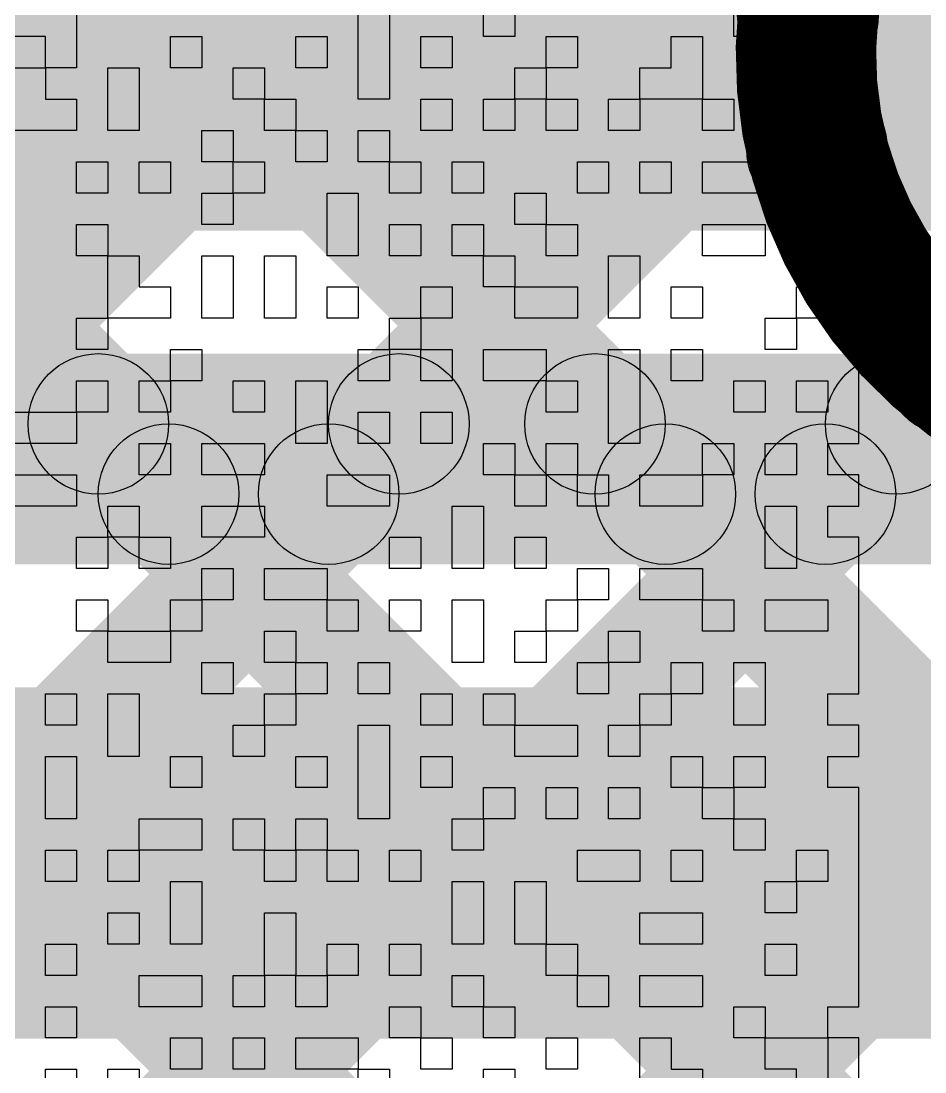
# Model space of a CAD drawing. Header units: millimetres. Extents: x 3.07 to 5.81, y 1.29 to 3.84.
# Drawn here: x 5.0075 to 5.059, y 2.5031 to 2.5629 of the extents above; entities that cross this region are included whole.
import ezdxf

# ---------------------------------------------------------------- set-up
doc = ezdxf.new("R2010")
doc.units = ezdxf.units.MM
doc.header["$MEASUREMENT"] = 0
for name, color, linetype in [('BottomLayer', 5, 'Continuous'), ('BottomOverlay', 54, 'Continuous'), ('TopLayer', 1, 'Continuous')]:
    doc.layers.add(name, color=color, linetype=linetype)

msp = doc.modelspace()

# ---------------------------------------------------------------- hatches: boundary and pattern name
at = {"layer": 'BottomLayer'}
for points in [[(4.727172, 2.875641), (4.732828, 2.881298), (5.055656, 2.558471), (5.049999, 2.552814)], [(4.727172, 2.847357), (4.732828, 2.853014), (5.602074, 1.983768), (5.596417, 1.978111)], [(4.727172, 2.819072), (4.732828, 2.824729), (5.487729, 2.069828), (5.482073, 2.064171)], [(4.727172, 2.790788), (4.732828, 2.796445), (5.459445, 2.069828), (5.453788, 2.064171)], [(4.732828, 2.266439), (4.727172, 2.272096), (5.051172, 2.596096), (5.056828, 2.590439)], [(4.732828, 2.238155), (4.727172, 2.243812), (5.049476, 2.566116), (5.055132, 2.560459)], [(4.732828, 2.209871), (4.727172, 2.215528), (5.057777, 2.546133), (5.063434, 2.540476)], [(4.732828, 2.181586), (4.727172, 2.187243), (5.084683, 2.544755), (5.09034, 2.539098)]]:
    msp.add_hatch(color=5, dxfattribs=at).paths.add_polyline_path(points)
h = msp.add_hatch(color=5, dxfattribs=at)
edge = h.paths.add_edge_path()
edge.add_arc((5.052304, 2.563287), 0.004, 0, 360)
h = msp.add_hatch(color=5, dxfattribs=at)
edge = h.paths.add_edge_path()
edge.add_arc((5.052827, 2.555642), 0.004, 0, 360)
h = msp.add_hatch(color=5, dxfattribs=at)
edge = h.paths.add_edge_path()
edge.add_arc((5.060605, 2.543304), 0.004, 0, 360)
at = {"layer": 'TopLayer'}
for points in [[(4.627286, 2.551), (4.627286, 2.571), (5.075, 2.571), (5.075, 2.551)], [(4.627286, 2.536), (4.627286, 2.544), (5.066093, 2.544), (5.066093, 2.536)], [(5.009072, 2.537172), (5.014729, 2.542828), (5.018729, 2.538828), (5.013072, 2.533172)], [(5.027845, 2.533172), (5.022188, 2.538828), (5.026188, 2.542828), (5.031845, 2.537172)], [(5.037357, 2.537172), (5.043014, 2.542828), (5.047014, 2.538828), (5.041357, 2.533172)], [(5.056129, 2.533172), (5.050472, 2.538828), (5.054472, 2.542828), (5.060129, 2.537172)], [(4.596, 2.532), (4.596, 2.54), (5.100093, 2.54), (5.100093, 2.532)], [(4.573714, 2.505), (4.573714, 2.525), (5.109, 2.525), (5.109, 2.505)]]:
    msp.add_hatch(color=1, dxfattribs=at).paths.add_polyline_path(points)
h = msp.add_hatch(color=1, dxfattribs=at)
edge = h.paths.add_edge_path()
edge.add_arc((5.011901, 2.54), 0.004, 0, 360)
h = msp.add_hatch(color=1, dxfattribs=at)
edge = h.paths.add_edge_path()
edge.add_arc((5.029017, 2.54), 0.004, 0, 360)
h = msp.add_hatch(color=1, dxfattribs=at)
edge = h.paths.add_edge_path()
edge.add_arc((5.040185, 2.54), 0.004, 0, 360)
h = msp.add_hatch(color=1, dxfattribs=at)
edge = h.paths.add_edge_path()
edge.add_arc((5.057301, 2.54), 0.004, 0, 360)
h = msp.add_hatch(color=1, dxfattribs=at)
edge = h.paths.add_edge_path()
edge.add_arc((5.015901, 2.536), 0.004, 0, 360)
h = msp.add_hatch(color=1, dxfattribs=at)
edge = h.paths.add_edge_path()
edge.add_arc((5.025017, 2.536), 0.004, 0, 360)
h = msp.add_hatch(color=1, dxfattribs=at)
edge = h.paths.add_edge_path()
edge.add_arc((5.044185, 2.536), 0.004, 0, 360)
h = msp.add_hatch(color=1, dxfattribs=at)
edge = h.paths.add_edge_path()
edge.add_arc((5.053301, 2.536), 0.004, 0, 360)

# ---------------------------------------------------------------- linework, layer by layer
at = {"layer": 'BottomLayer', "const_width": 0.008}
msp.add_lwpolyline([(5.097811, 2.561, -1.223773), (5.054, 2.569907)], format="xyb", dxfattribs=at)
at = {"layer": 'BottomLayer'}
for centre in [(5.052304, 2.563287), (5.052827, 2.555642), (5.060605, 2.543304)]:
    msp.add_circle(centre, 0.004, dxfattribs=at)
at = {"layer": 'BottomOverlay'}
for p, q in [((5.01067, 2.563832), (5.01067, 2.56205)), ((5.026706, 2.56205), (5.026706, 2.563832)), ((5.028487, 2.563832), (5.028487, 2.56205)), ((5.033833, 2.56205), (5.033833, 2.563832)), ((5.035614, 2.563832), (5.035614, 2.56205)), ((5.048087, 2.56205), (5.048087, 2.563832)), ((5.049868, 2.563832), (5.049868, 2.56205)), ((5.053432, 2.56205), (5.053432, 2.563832)), ((5.008888, 2.56205), (5.007107, 2.56205)), ((5.008888, 2.560268), (5.008888, 2.56205)), ((5.01067, 2.56205), (5.01067, 2.560268)), ((5.016015, 2.560268), (5.016015, 2.56205)), ((5.016015, 2.56205), (5.017797, 2.56205)), ((5.017797, 2.56205), (5.017797, 2.560268)), ((5.023142, 2.560268), (5.023142, 2.56205)), ((5.023142, 2.56205), (5.024924, 2.56205)), ((5.024924, 2.56205), (5.024924, 2.560268)), ((5.026706, 2.560268), (5.026706, 2.56205)), ((5.028487, 2.56205), (5.028487, 2.560268)), ((5.030269, 2.560268), (5.030269, 2.56205)), ((5.030269, 2.56205), (5.032051, 2.56205)), ((5.032051, 2.56205), (5.032051, 2.560268)), ((5.035614, 2.56205), (5.033833, 2.56205)), ((5.037396, 2.560268), (5.037396, 2.56205)), ((5.037396, 2.56205), (5.039178, 2.56205)), ((5.039178, 2.56205), (5.039178, 2.560268)), ((5.044523, 2.560268), (5.044523, 2.56205)), ((5.044523, 2.56205), (5.046305, 2.56205)), ((5.046305, 2.56205), (5.046305, 2.560268)), ((5.049868, 2.56205), (5.048087, 2.56205)), ((5.049868, 2.560268), (5.049868, 2.56205)), ((5.049868, 2.56205), (5.053432, 2.56205)), ((5.055213, 2.56205), (5.053432, 2.56205)), ((5.053432, 2.56205), (5.053432, 2.560268)), ((5.055213, 2.560268), (5.055213, 2.56205)), ((5.007107, 2.560268), (5.008888, 2.560268)), ((5.01067, 2.560268), (5.008888, 2.560268)), ((5.008888, 2.560268), (5.008888, 2.558486)), ((5.012452, 2.558486), (5.012452, 2.560268)), ((5.012452, 2.560268), (5.014234, 2.560268)), ((5.014234, 2.560268), (5.014234, 2.558486)), ((5.017797, 2.560268), (5.016015, 2.560268)), ((5.019579, 2.558486), (5.019579, 2.560268)), ((5.019579, 2.560268), (5.021361, 2.560268)), ((5.021361, 2.560268), (5.021361, 2.558486)), ((5.024924, 2.560268), (5.023142, 2.560268)), ((5.026706, 2.558486), (5.026706, 2.560268)), ((5.028487, 2.560268), (5.028487, 2.558486)), ((5.032051, 2.560268), (5.030269, 2.560268)), ((5.035614, 2.558486), (5.035614, 2.560268)), ((5.035614, 2.560268), (5.037396, 2.560268)), ((5.039178, 2.560268), (5.037396, 2.560268)), ((5.037396, 2.560268), (5.037396, 2.558486)), ((5.042741, 2.558486), (5.042741, 2.560268)), ((5.042741, 2.560268), (5.044523, 2.560268)), ((5.046305, 2.560268), (5.046305, 2.558486)), ((5.05165, 2.560268), (5.049868, 2.560268)), ((5.05165, 2.558486), (5.05165, 2.560268)), ((5.053432, 2.560268), (5.053432, 2.558486)), ((5.055213, 2.558486), (5.055213, 2.560268)), ((5.008888, 2.558486), (5.01067, 2.558486)), ((5.01067, 2.558486), (5.01067, 2.556705)), ((5.012452, 2.556705), (5.012452, 2.558486)), ((5.014234, 2.558486), (5.014234, 2.556705)), ((5.021361, 2.558486), (5.019579, 2.558486)), ((5.021361, 2.556705), (5.021361, 2.558486)), ((5.021361, 2.558486), (5.023142, 2.558486)), ((5.023142, 2.558486), (5.023142, 2.556705)), ((5.028487, 2.558486), (5.026706, 2.558486)), ((5.030269, 2.556705), (5.030269, 2.558486)), ((5.030269, 2.558486), (5.032051, 2.558486)), ((5.032051, 2.558486), (5.032051, 2.556705)), ((5.033833, 2.556705), (5.033833, 2.558486)), ((5.033833, 2.558486), (5.035614, 2.558486)), ((5.037396, 2.558486), (5.035614, 2.558486)), ((5.035614, 2.558486), (5.035614, 2.556705)), ((5.037396, 2.556705), (5.037396, 2.558486)), ((5.037396, 2.558486), (5.039178, 2.558486)), ((5.039178, 2.558486), (5.039178, 2.556705)), ((5.04096, 2.556705), (5.04096, 2.558486)), ((5.04096, 2.558486), (5.042741, 2.558486)), ((5.046305, 2.558486), (5.042741, 2.558486)), ((5.042741, 2.558486), (5.042741, 2.556705)), ((5.046305, 2.556705), (5.046305, 2.558486)), ((5.046305, 2.558486), (5.048087, 2.558486)), ((5.048087, 2.558486), (5.048087, 2.556705)), ((5.049868, 2.556705), (5.049868, 2.558486)), ((5.049868, 2.558486), (5.05165, 2.558486)), ((5.053432, 2.558486), (5.05165, 2.558486)), ((5.05165, 2.558486), (5.05165, 2.556705)), ((5.055213, 2.556705), (5.055213, 2.558486)), ((5.01067, 2.556705), (5.007107, 2.556705)), ((5.014234, 2.556705), (5.012452, 2.556705)), ((5.017797, 2.554923), (5.017797, 2.556705)), ((5.017797, 2.556705), (5.019579, 2.556705)), ((5.019579, 2.556705), (5.019579, 2.554923)), ((5.023142, 2.556705), (5.021361, 2.556705)), ((5.023142, 2.554923), (5.023142, 2.556705)), ((5.023142, 2.556705), (5.024924, 2.556705)), ((5.024924, 2.556705), (5.024924, 2.554923)), ((5.026706, 2.554923), (5.026706, 2.556705)), ((5.026706, 2.556705), (5.028487, 2.556705)), ((5.028487, 2.556705), (5.028487, 2.554923)), ((5.032051, 2.556705), (5.030269, 2.556705)), ((5.035614, 2.556705), (5.033833, 2.556705)), ((5.039178, 2.556705), (5.037396, 2.556705)), ((5.042741, 2.556705), (5.04096, 2.556705)), ((5.048087, 2.556705), (5.046305, 2.556705)), ((5.05165, 2.556705), (5.049868, 2.556705)), ((5.055213, 2.554923), (5.055213, 2.556705)), ((5.01067, 2.553141), (5.01067, 2.554923)), ((5.01067, 2.554923), (5.012452, 2.554923)), ((5.012452, 2.554923), (5.012452, 2.553141)), ((5.014234, 2.553141), (5.014234, 2.554923)), ((5.014234, 2.554923), (5.016015, 2.554923)), ((5.016015, 2.554923), (5.016015, 2.553141)), ((5.019579, 2.554923), (5.017797, 2.554923)), ((5.019579, 2.553141), (5.019579, 2.554923)), ((5.019579, 2.554923), (5.021361, 2.554923)), ((5.021361, 2.554923), (5.021361, 2.553141)), ((5.024924, 2.554923), (5.023142, 2.554923)), ((5.028487, 2.554923), (5.026706, 2.554923)), ((5.028487, 2.553141), (5.028487, 2.554923)), ((5.028487, 2.554923), (5.030269, 2.554923)), ((5.030269, 2.554923), (5.030269, 2.553141)), ((5.032051, 2.553141), (5.032051, 2.554923)), ((5.032051, 2.554923), (5.033833, 2.554923)), ((5.033833, 2.554923), (5.033833, 2.553141)), ((5.039178, 2.553141), (5.039178, 2.554923)), ((5.039178, 2.554923), (5.04096, 2.554923)), ((5.04096, 2.554923), (5.04096, 2.553141)), ((5.042741, 2.553141), (5.042741, 2.554923)), ((5.042741, 2.554923), (5.044523, 2.554923)), ((5.044523, 2.554923), (5.044523, 2.553141)), ((5.046305, 2.553141), (5.046305, 2.554923)), ((5.046305, 2.554923), (5.049868, 2.554923)), ((5.049868, 2.554923), (5.049868, 2.553141)), ((5.055213, 2.553141), (5.055213, 2.554923)), ((5.012452, 2.553141), (5.01067, 2.553141)), ((5.016015, 2.553141), (5.014234, 2.553141)), ((5.017797, 2.551359), (5.017797, 2.553141)), ((5.017797, 2.553141), (5.019579, 2.553141)), ((5.021361, 2.553141), (5.019579, 2.553141)), ((5.019579, 2.553141), (5.019579, 2.551359)), ((5.024924, 2.551359), (5.024924, 2.553141)), ((5.024924, 2.553141), (5.026706, 2.553141)), ((5.026706, 2.553141), (5.026706, 2.551359)), ((5.030269, 2.553141), (5.028487, 2.553141)), ((5.033833, 2.553141), (5.032051, 2.553141)), ((5.035614, 2.551359), (5.035614, 2.553141)), ((5.035614, 2.553141), (5.037396, 2.553141)), ((5.037396, 2.553141), (5.037396, 2.551359)), ((5.04096, 2.553141), (5.039178, 2.553141)), ((5.044523, 2.553141), (5.042741, 2.553141)), ((5.049868, 2.553141), (5.046305, 2.553141)), ((5.053432, 2.551359), (5.053432, 2.553141)), ((5.053432, 2.553141), (5.055213, 2.553141)), ((5.01067, 2.549578), (5.01067, 2.551359)), ((5.01067, 2.551359), (5.012452, 2.551359)), ((5.012452, 2.551359), (5.012452, 2.549578)), ((5.019579, 2.551359), (5.017797, 2.551359)), ((5.024924, 2.549578), (5.024924, 2.551359)), ((5.026706, 2.551359), (5.026706, 2.549578)), ((5.028487, 2.549578), (5.028487, 2.551359)), ((5.028487, 2.551359), (5.030269, 2.551359)), ((5.030269, 2.551359), (5.030269, 2.549578)), ((5.032051, 2.549578), (5.032051, 2.551359)), ((5.032051, 2.551359), (5.033833, 2.551359)), ((5.033833, 2.551359), (5.033833, 2.549578)), ((5.037396, 2.551359), (5.035614, 2.551359)), ((5.037396, 2.549578), (5.037396, 2.551359)), ((5.037396, 2.551359), (5.039178, 2.551359)), ((5.039178, 2.551359), (5.039178, 2.549578)), ((5.046305, 2.549578), (5.046305, 2.551359)), ((5.046305, 2.551359), (5.049868, 2.551359)), ((5.049868, 2.551359), (5.049868, 2.549578)), ((5.05165, 2.549578), (5.05165, 2.551359)), ((5.05165, 2.551359), (5.053432, 2.551359)), ((5.055213, 2.551359), (5.053432, 2.551359)), ((5.053432, 2.551359), (5.053432, 2.549578)), ((5.055213, 2.549578), (5.055213, 2.551359)), ((5.012452, 2.549578), (5.01067, 2.549578)), ((5.012452, 2.547796), (5.012452, 2.549578)), ((5.012452, 2.549578), (5.014234, 2.549578)), ((5.014234, 2.549578), (5.014234, 2.547796)), ((5.017797, 2.547796), (5.017797, 2.549578)), ((5.017797, 2.549578), (5.019579, 2.549578)), ((5.019579, 2.549578), (5.019579, 2.547796)), ((5.021361, 2.547796), (5.021361, 2.549578)), ((5.021361, 2.549578), (5.023142, 2.549578)), ((5.023142, 2.549578), (5.023142, 2.547796)), ((5.026706, 2.549578), (5.024924, 2.549578)), ((5.030269, 2.549578), (5.028487, 2.549578)), ((5.033833, 2.549578), (5.032051, 2.549578)), ((5.033833, 2.547796), (5.033833, 2.549578)), ((5.033833, 2.549578), (5.035614, 2.549578)), ((5.035614, 2.549578), (5.035614, 2.547796)), ((5.039178, 2.549578), (5.037396, 2.549578)), ((5.04096, 2.547796), (5.04096, 2.549578)), ((5.04096, 2.549578), (5.042741, 2.549578)), ((5.042741, 2.549578), (5.042741, 2.547796)), ((5.049868, 2.549578), (5.046305, 2.549578)), ((5.053432, 2.549578), (5.05165, 2.549578)), ((5.055213, 2.547796), (5.055213, 2.549578)), ((5.012452, 2.546014), (5.012452, 2.547796)), ((5.014234, 2.547796), (5.016015, 2.547796)), ((5.016015, 2.547796), (5.016015, 2.546014)), ((5.017797, 2.546014), (5.017797, 2.547796)), ((5.019579, 2.547796), (5.019579, 2.546014)), ((5.021361, 2.546014), (5.021361, 2.547796)), ((5.023142, 2.547796), (5.023142, 2.546014)), ((5.024924, 2.546014), (5.024924, 2.547796)), ((5.024924, 2.547796), (5.026706, 2.547796)), ((5.026706, 2.547796), (5.026706, 2.546014)), ((5.030269, 2.546014), (5.030269, 2.547796)), ((5.030269, 2.547796), (5.032051, 2.547796)), ((5.032051, 2.547796), (5.032051, 2.546014)), ((5.035614, 2.547796), (5.033833, 2.547796)), ((5.035614, 2.546014), (5.035614, 2.547796)), ((5.035614, 2.547796), (5.039178, 2.547796)), ((5.039178, 2.547796), (5.039178, 2.546014)), ((5.04096, 2.546014), (5.04096, 2.547796)), ((5.042741, 2.547796), (5.042741, 2.546014)), ((5.044523, 2.546014), (5.044523, 2.547796)), ((5.044523, 2.547796), (5.046305, 2.547796)), ((5.046305, 2.547796), (5.046305, 2.546014)), ((5.05165, 2.546014), (5.05165, 2.547796)), ((5.05165, 2.547796), (5.053432, 2.547796)), ((5.053432, 2.547796), (5.053432, 2.546014)), ((5.055213, 2.546014), (5.055213, 2.547796)), ((5.01067, 2.544233), (5.01067, 2.546014)), ((5.01067, 2.546014), (5.012452, 2.546014)), ((5.016015, 2.546014), (5.012452, 2.546014)), ((5.012452, 2.546014), (5.012452, 2.544233)), ((5.019579, 2.546014), (5.017797, 2.546014)), ((5.023142, 2.546014), (5.021361, 2.546014)), ((5.026706, 2.546014), (5.024924, 2.546014)), ((5.028487, 2.544233), (5.028487, 2.546014)), ((5.028487, 2.546014), (5.030269, 2.546014)), ((5.032051, 2.546014), (5.030269, 2.546014)), ((5.030269, 2.546014), (5.030269, 2.544233)), ((5.039178, 2.546014), (5.035614, 2.546014)), ((5.042741, 2.546014), (5.04096, 2.546014)), ((5.046305, 2.546014), (5.044523, 2.546014)), ((5.049868, 2.544233), (5.049868, 2.546014)), ((5.049868, 2.546014), (5.05165, 2.546014)), ((5.053432, 2.546014), (5.05165, 2.546014)), ((5.05165, 2.546014), (5.05165, 2.544233)), ((5.055213, 2.544233), (5.055213, 2.546014)), ((5.012452, 2.544233), (5.01067, 2.544233)), ((5.016015, 2.542451), (5.016015, 2.544233)), ((5.016015, 2.544233), (5.017797, 2.544233)), ((5.017797, 2.544233), (5.017797, 2.542451)), ((5.026706, 2.542451), (5.026706, 2.544233)), ((5.026706, 2.544233), (5.028487, 2.544233)), ((5.030269, 2.544233), (5.028487, 2.544233)), ((5.028487, 2.544233), (5.028487, 2.542451)), ((5.030269, 2.542451), (5.030269, 2.544233)), ((5.030269, 2.544233), (5.032051, 2.544233)), ((5.032051, 2.544233), (5.032051, 2.542451)), ((5.033833, 2.542451), (5.033833, 2.544233)), ((5.033833, 2.544233), (5.037396, 2.544233)), ((5.037396, 2.544233), (5.037396, 2.542451)), ((5.04096, 2.542451), (5.04096, 2.544233)), ((5.04096, 2.544233), (5.042741, 2.544233)), ((5.042741, 2.544233), (5.042741, 2.542451)), ((5.044523, 2.542451), (5.044523, 2.544233)), ((5.044523, 2.544233), (5.046305, 2.544233)), ((5.046305, 2.544233), (5.046305, 2.542451)), ((5.05165, 2.544233), (5.049868, 2.544233)), ((5.055213, 2.542451), (5.055213, 2.544233)), ((5.01067, 2.540669), (5.01067, 2.542451)), ((5.01067, 2.542451), (5.012452, 2.542451)), ((5.012452, 2.542451), (5.012452, 2.540669)), ((5.014234, 2.540669), (5.014234, 2.542451)), ((5.014234, 2.542451), (5.016015, 2.542451)), ((5.017797, 2.542451), (5.016015, 2.542451)), ((5.016015, 2.542451), (5.016015, 2.540669)), ((5.019579, 2.540669), (5.019579, 2.542451)), ((5.019579, 2.542451), (5.021361, 2.542451)), ((5.021361, 2.542451), (5.021361, 2.540669)), ((5.023142, 2.540669), (5.023142, 2.542451)), ((5.023142, 2.542451), (5.024924, 2.542451)), ((5.024924, 2.542451), (5.024924, 2.540669)), ((5.028487, 2.542451), (5.026706, 2.542451)), ((5.032051, 2.542451), (5.030269, 2.542451)), ((5.037396, 2.542451), (5.033833, 2.542451)), ((5.037396, 2.540669), (5.037396, 2.542451)), ((5.037396, 2.542451), (5.039178, 2.542451)), ((5.039178, 2.542451), (5.039178, 2.540669)), ((5.04096, 2.540669), (5.04096, 2.542451)), ((5.042741, 2.542451), (5.042741, 2.540669)), ((5.046305, 2.542451), (5.044523, 2.542451)), ((5.048087, 2.540669), (5.048087, 2.542451)), ((5.048087, 2.542451), (5.049868, 2.542451)), ((5.049868, 2.542451), (5.049868, 2.540669)), ((5.05165, 2.540669), (5.05165, 2.542451)), ((5.05165, 2.542451), (5.053432, 2.542451)), ((5.053432, 2.542451), (5.053432, 2.540669)), ((5.055213, 2.540669), (5.055213, 2.542451)), ((5.007107, 2.540669), (5.01067, 2.540669)), ((5.012452, 2.540669), (5.01067, 2.540669)), ((5.01067, 2.540669), (5.01067, 2.538887)), ((5.016015, 2.540669), (5.014234, 2.540669)), ((5.021361, 2.540669), (5.019579, 2.540669)), ((5.023142, 2.538887), (5.023142, 2.540669)), ((5.024924, 2.540669), (5.024924, 2.538887)), ((5.026706, 2.538887), (5.026706, 2.540669)), ((5.026706, 2.540669), (5.028487, 2.540669)), ((5.028487, 2.540669), (5.028487, 2.538887)), ((5.030269, 2.538887), (5.030269, 2.540669)), ((5.030269, 2.540669), (5.032051, 2.540669)), ((5.032051, 2.540669), (5.032051, 2.538887)), ((5.039178, 2.540669), (5.037396, 2.540669)), ((5.04096, 2.538887), (5.04096, 2.540669)), ((5.042741, 2.540669), (5.042741, 2.538887)), ((5.049868, 2.540669), (5.048087, 2.540669)), ((5.053432, 2.540669), (5.05165, 2.540669)), ((5.055213, 2.538887), (5.055213, 2.540669)), ((5.01067, 2.538887), (5.007107, 2.538887)), ((5.014234, 2.537106), (5.014234, 2.538887)), ((5.014234, 2.538887), (5.016015, 2.538887)), ((5.016015, 2.538887), (5.016015, 2.537106)), ((5.017797, 2.537106), (5.017797, 2.538887)), ((5.017797, 2.538887), (5.021361, 2.538887)), ((5.021361, 2.538887), (5.021361, 2.537106)), ((5.024924, 2.538887), (5.023142, 2.538887)), ((5.028487, 2.538887), (5.026706, 2.538887)), ((5.032051, 2.538887), (5.030269, 2.538887)), ((5.033833, 2.537106), (5.033833, 2.538887)), ((5.033833, 2.538887), (5.035614, 2.538887)), ((5.035614, 2.538887), (5.035614, 2.537106)), ((5.037396, 2.537106), (5.037396, 2.538887)), ((5.037396, 2.538887), (5.039178, 2.538887)), ((5.039178, 2.538887), (5.039178, 2.537106)), ((5.042741, 2.538887), (5.04096, 2.538887)), ((5.046305, 2.537106), (5.046305, 2.538887)), ((5.046305, 2.538887), (5.048087, 2.538887)), ((5.048087, 2.538887), (5.048087, 2.537106)), ((5.049868, 2.537106), (5.049868, 2.538887)), ((5.049868, 2.538887), (5.05165, 2.538887)), ((5.05165, 2.538887), (5.05165, 2.537106)), ((5.053432, 2.537106), (5.053432, 2.538887)), ((5.053432, 2.538887), (5.055213, 2.538887)), ((5.007107, 2.537106), (5.01067, 2.537106)), ((5.01067, 2.537106), (5.01067, 2.535324)), ((5.016015, 2.537106), (5.014234, 2.537106)), ((5.021361, 2.537106), (5.017797, 2.537106)), ((5.024924, 2.535324), (5.024924, 2.537106)), ((5.024924, 2.537106), (5.028487, 2.537106)), ((5.028487, 2.537106), (5.028487, 2.535324)), ((5.035614, 2.537106), (5.033833, 2.537106)), ((5.035614, 2.535324), (5.035614, 2.537106)), ((5.035614, 2.537106), (5.037396, 2.537106)), ((5.039178, 2.537106), (5.037396, 2.537106)), ((5.037396, 2.537106), (5.037396, 2.535324)), ((5.039178, 2.535324), (5.039178, 2.537106)), ((5.039178, 2.537106), (5.04096, 2.537106)), ((5.04096, 2.537106), (5.04096, 2.535324)), ((5.042741, 2.535324), (5.042741, 2.537106)), ((5.042741, 2.537106), (5.046305, 2.537106)), ((5.048087, 2.537106), (5.046305, 2.537106)), ((5.046305, 2.537106), (5.046305, 2.535324)), ((5.05165, 2.537106), (5.049868, 2.537106)), ((5.055213, 2.537106), (5.053432, 2.537106)), ((5.055213, 2.535324), (5.055213, 2.537106)), ((5.01067, 2.535324), (5.007107, 2.535324)), ((5.012452, 2.533542), (5.012452, 2.535324)), ((5.012452, 2.535324), (5.014234, 2.535324)), ((5.014234, 2.535324), (5.014234, 2.533542)), ((5.017797, 2.533542), (5.017797, 2.535324)), ((5.017797, 2.535324), (5.021361, 2.535324)), ((5.021361, 2.535324), (5.021361, 2.533542)), ((5.028487, 2.535324), (5.024924, 2.535324)), ((5.032051, 2.533542), (5.032051, 2.535324)), ((5.032051, 2.535324), (5.033833, 2.535324)), ((5.033833, 2.535324), (5.033833, 2.533542)), ((5.037396, 2.535324), (5.035614, 2.535324)), ((5.04096, 2.535324), (5.039178, 2.535324)), ((5.046305, 2.535324), (5.042741, 2.535324)), ((5.049868, 2.533542), (5.049868, 2.535324)), ((5.049868, 2.535324), (5.05165, 2.535324)), ((5.05165, 2.535324), (5.05165, 2.533542)), ((5.053432, 2.533542), (5.053432, 2.535324)), ((5.053432, 2.535324), (5.055213, 2.535324)), ((5.01067, 2.53176), (5.01067, 2.533542)), ((5.01067, 2.533542), (5.012452, 2.533542)), ((5.014234, 2.533542), (5.012452, 2.533542)), ((5.012452, 2.533542), (5.012452, 2.53176)), ((5.014234, 2.53176), (5.014234, 2.533542)), ((5.014234, 2.533542), (5.016015, 2.533542)), ((5.016015, 2.533542), (5.016015, 2.53176)), ((5.021361, 2.533542), (5.017797, 2.533542)), ((5.028487, 2.53176), (5.028487, 2.533542)), ((5.028487, 2.533542), (5.030269, 2.533542)), ((5.030269, 2.533542), (5.030269, 2.53176)), ((5.032051, 2.53176), (5.032051, 2.533542)), ((5.033833, 2.533542), (5.033833, 2.53176)), ((5.035614, 2.53176), (5.035614, 2.533542)), ((5.035614, 2.533542), (5.037396, 2.533542)), ((5.037396, 2.533542), (5.037396, 2.53176)), ((5.049868, 2.53176), (5.049868, 2.533542)), ((5.05165, 2.533542), (5.05165, 2.53176)), ((5.055213, 2.533542), (5.053432, 2.533542)), ((5.055213, 2.53176), (5.055213, 2.533542)), ((5.012452, 2.53176), (5.01067, 2.53176)), ((5.016015, 2.53176), (5.014234, 2.53176)), ((5.017797, 2.529979), (5.017797, 2.53176)), ((5.017797, 2.53176), (5.019579, 2.53176)), ((5.019579, 2.53176), (5.019579, 2.529979)), ((5.021361, 2.529979), (5.021361, 2.53176)), ((5.021361, 2.53176), (5.024924, 2.53176)), ((5.024924, 2.53176), (5.024924, 2.529979)), ((5.030269, 2.53176), (5.028487, 2.53176)), ((5.033833, 2.53176), (5.032051, 2.53176)), ((5.037396, 2.53176), (5.035614, 2.53176)), ((5.039178, 2.529979), (5.039178, 2.53176)), ((5.039178, 2.53176), (5.04096, 2.53176)), ((5.04096, 2.53176), (5.04096, 2.529979)), ((5.042741, 2.529979), (5.042741, 2.53176)), ((5.042741, 2.53176), (5.046305, 2.53176)), ((5.046305, 2.53176), (5.046305, 2.529979)), ((5.05165, 2.53176), (5.049868, 2.53176)), ((5.055213, 2.529979), (5.055213, 2.53176)), ((5.01067, 2.528197), (5.01067, 2.529979)), ((5.01067, 2.529979), (5.012452, 2.529979)), ((5.012452, 2.529979), (5.012452, 2.528197)), ((5.016015, 2.528197), (5.016015, 2.529979)), ((5.016015, 2.529979), (5.017797, 2.529979)), ((5.019579, 2.529979), (5.017797, 2.529979)), ((5.017797, 2.529979), (5.017797, 2.528197)), ((5.024924, 2.529979), (5.021361, 2.529979)), ((5.024924, 2.528197), (5.024924, 2.529979)), ((5.024924, 2.529979), (5.026706, 2.529979)), ((5.026706, 2.529979), (5.026706, 2.528197)), ((5.028487, 2.528197), (5.028487, 2.529979)), ((5.028487, 2.529979), (5.030269, 2.529979)), ((5.030269, 2.529979), (5.030269, 2.528197)), ((5.032051, 2.528197), (5.032051, 2.529979)), ((5.032051, 2.529979), (5.033833, 2.529979)), ((5.033833, 2.529979), (5.033833, 2.528197)), ((5.037396, 2.528197), (5.037396, 2.529979)), ((5.037396, 2.529979), (5.039178, 2.529979)), ((5.04096, 2.529979), (5.039178, 2.529979)), ((5.039178, 2.529979), (5.039178, 2.528197)), ((5.046305, 2.529979), (5.042741, 2.529979)), ((5.046305, 2.528197), (5.046305, 2.529979)), ((5.046305, 2.529979), (5.048087, 2.529979)), ((5.048087, 2.529979), (5.048087, 2.528197)), ((5.049868, 2.528197), (5.049868, 2.529979)), ((5.049868, 2.529979), (5.053432, 2.529979)), ((5.053432, 2.529979), (5.053432, 2.528197)), ((5.055213, 2.528197), (5.055213, 2.529979)), ((5.012452, 2.528197), (5.01067, 2.528197)), ((5.012452, 2.526415), (5.012452, 2.528197)), ((5.012452, 2.528197), (5.016015, 2.528197)), ((5.017797, 2.528197), (5.016015, 2.528197)), ((5.016015, 2.528197), (5.016015, 2.526415)), ((5.021361, 2.526415), (5.021361, 2.528197)), ((5.021361, 2.528197), (5.023142, 2.528197)), ((5.023142, 2.528197), (5.023142, 2.526415)), ((5.026706, 2.528197), (5.024924, 2.528197)), ((5.030269, 2.528197), (5.028487, 2.528197)), ((5.032051, 2.526415), (5.032051, 2.528197)), ((5.033833, 2.528197), (5.033833, 2.526415)), ((5.035614, 2.526415), (5.035614, 2.528197)), ((5.035614, 2.528197), (5.037396, 2.528197)), ((5.039178, 2.528197), (5.037396, 2.528197)), ((5.037396, 2.528197), (5.037396, 2.526415)), ((5.04096, 2.526415), (5.04096, 2.528197)), ((5.04096, 2.528197), (5.042741, 2.528197)), ((5.042741, 2.528197), (5.042741, 2.526415)), ((5.048087, 2.528197), (5.046305, 2.528197)), ((5.053432, 2.528197), (5.049868, 2.528197)), ((5.055213, 2.526415), (5.055213, 2.528197)), ((5.016015, 2.526415), (5.012452, 2.526415)), ((5.017797, 2.524633), (5.017797, 2.526415)), ((5.017797, 2.526415), (5.019579, 2.526415)), ((5.019579, 2.526415), (5.019579, 2.524633)), ((5.023142, 2.526415), (5.021361, 2.526415)), ((5.023142, 2.524633), (5.023142, 2.526415)), ((5.023142, 2.526415), (5.024924, 2.526415)), ((5.024924, 2.526415), (5.024924, 2.524633)), ((5.026706, 2.524633), (5.026706, 2.526415)), ((5.026706, 2.526415), (5.028487, 2.526415)), ((5.028487, 2.526415), (5.028487, 2.524633)), ((5.033833, 2.526415), (5.032051, 2.526415)), ((5.037396, 2.526415), (5.035614, 2.526415)), ((5.039178, 2.524633), (5.039178, 2.526415)), ((5.039178, 2.526415), (5.04096, 2.526415)), ((5.042741, 2.526415), (5.04096, 2.526415)), ((5.04096, 2.526415), (5.04096, 2.524633)), ((5.044523, 2.524633), (5.044523, 2.526415)), ((5.044523, 2.526415), (5.046305, 2.526415)), ((5.046305, 2.526415), (5.046305, 2.524633)), ((5.048087, 2.524633), (5.048087, 2.526415)), ((5.048087, 2.526415), (5.049868, 2.526415)), ((5.049868, 2.526415), (5.049868, 2.524633)), ((5.055213, 2.524633), (5.055213, 2.526415)), ((5.008888, 2.522852), (5.008888, 2.524633)), ((5.008888, 2.524633), (5.01067, 2.524633)), ((5.01067, 2.524633), (5.01067, 2.522852)), ((5.012452, 2.522852), (5.012452, 2.524633)), ((5.012452, 2.524633), (5.014234, 2.524633)), ((5.014234, 2.524633), (5.014234, 2.522852)), ((5.019579, 2.524633), (5.017797, 2.524633)), ((5.021361, 2.522852), (5.021361, 2.524633)), ((5.021361, 2.524633), (5.023142, 2.524633)), ((5.024924, 2.524633), (5.023142, 2.524633)), ((5.023142, 2.524633), (5.023142, 2.522852)), ((5.028487, 2.524633), (5.026706, 2.524633)), ((5.030269, 2.522852), (5.030269, 2.524633)), ((5.030269, 2.524633), (5.032051, 2.524633)), ((5.032051, 2.524633), (5.032051, 2.522852)), ((5.033833, 2.522852), (5.033833, 2.524633)), ((5.033833, 2.524633), (5.035614, 2.524633)), ((5.035614, 2.524633), (5.035614, 2.522852)), ((5.04096, 2.524633), (5.039178, 2.524633)), ((5.042741, 2.522852), (5.042741, 2.524633)), ((5.042741, 2.524633), (5.044523, 2.524633)), ((5.046305, 2.524633), (5.044523, 2.524633)), ((5.044523, 2.524633), (5.044523, 2.522852)), ((5.048087, 2.522852), (5.048087, 2.524633)), ((5.049868, 2.524633), (5.049868, 2.522852)), ((5.053432, 2.522852), (5.053432, 2.524633)), ((5.053432, 2.524633), (5.055213, 2.524633)), ((5.01067, 2.522852), (5.008888, 2.522852)), ((5.012452, 2.52107), (5.012452, 2.522852)), ((5.014234, 2.522852), (5.014234, 2.52107)), ((5.019579, 2.52107), (5.019579, 2.522852)), ((5.019579, 2.522852), (5.021361, 2.522852)), ((5.023142, 2.522852), (5.021361, 2.522852)), ((5.021361, 2.522852), (5.021361, 2.52107)), ((5.026706, 2.52107), (5.026706, 2.522852)), ((5.026706, 2.522852), (5.028487, 2.522852)), ((5.028487, 2.522852), (5.028487, 2.52107)), ((5.032051, 2.522852), (5.030269, 2.522852)), ((5.035614, 2.522852), (5.033833, 2.522852)), ((5.035614, 2.52107), (5.035614, 2.522852)), ((5.035614, 2.522852), (5.039178, 2.522852)), ((5.039178, 2.522852), (5.039178, 2.52107)), ((5.04096, 2.52107), (5.04096, 2.522852)), ((5.04096, 2.522852), (5.042741, 2.522852)), ((5.044523, 2.522852), (5.042741, 2.522852)), ((5.042741, 2.522852), (5.042741, 2.52107)), ((5.049868, 2.522852), (5.048087, 2.522852)), ((5.055213, 2.522852), (5.053432, 2.522852)), ((5.055213, 2.52107), (5.055213, 2.522852)), ((5.008888, 2.519288), (5.008888, 2.52107)), ((5.008888, 2.52107), (5.01067, 2.52107)), ((5.01067, 2.52107), (5.01067, 2.519288)), ((5.014234, 2.52107), (5.012452, 2.52107)), ((5.016015, 2.519288), (5.016015, 2.52107)), ((5.016015, 2.52107), (5.017797, 2.52107)), ((5.017797, 2.52107), (5.017797, 2.519288)), ((5.021361, 2.52107), (5.019579, 2.52107)), ((5.023142, 2.519288), (5.023142, 2.52107)), ((5.023142, 2.52107), (5.024924, 2.52107)), ((5.024924, 2.52107), (5.024924, 2.519288)), ((5.026706, 2.519288), (5.026706, 2.52107)), ((5.028487, 2.52107), (5.028487, 2.519288)), ((5.030269, 2.519288), (5.030269, 2.52107)), ((5.030269, 2.52107), (5.032051, 2.52107)), ((5.032051, 2.52107), (5.032051, 2.519288)), ((5.039178, 2.52107), (5.035614, 2.52107)), ((5.042741, 2.52107), (5.04096, 2.52107)), ((5.044523, 2.519288), (5.044523, 2.52107)), ((5.044523, 2.52107), (5.046305, 2.52107)), ((5.046305, 2.52107), (5.046305, 2.519288)), ((5.048087, 2.519288), (5.048087, 2.52107)), ((5.048087, 2.52107), (5.049868, 2.52107)), ((5.049868, 2.52107), (5.049868, 2.519288)), ((5.053432, 2.519288), (5.053432, 2.52107)), ((5.053432, 2.52107), (5.055213, 2.52107)), ((5.008888, 2.517507), (5.008888, 2.519288)), ((5.01067, 2.519288), (5.01067, 2.517507)), ((5.017797, 2.519288), (5.016015, 2.519288)), ((5.024924, 2.519288), (5.023142, 2.519288)), ((5.026706, 2.517507), (5.026706, 2.519288)), ((5.028487, 2.519288), (5.028487, 2.517507)), ((5.032051, 2.519288), (5.030269, 2.519288)), ((5.033833, 2.517507), (5.033833, 2.519288)), ((5.033833, 2.519288), (5.035614, 2.519288)), ((5.035614, 2.519288), (5.035614, 2.517507)), ((5.037396, 2.517507), (5.037396, 2.519288)), ((5.037396, 2.519288), (5.039178, 2.519288)), ((5.039178, 2.519288), (5.039178, 2.517507)), ((5.04096, 2.517507), (5.04096, 2.519288)), ((5.04096, 2.519288), (5.042741, 2.519288)), ((5.042741, 2.519288), (5.042741, 2.517507)), ((5.046305, 2.519288), (5.044523, 2.519288)), ((5.046305, 2.517507), (5.046305, 2.519288)), ((5.046305, 2.519288), (5.048087, 2.519288)), ((5.049868, 2.519288), (5.048087, 2.519288)), ((5.048087, 2.519288), (5.048087, 2.517507)), ((5.055213, 2.519288), (5.053432, 2.519288)), ((5.055213, 2.517507), (5.055213, 2.519288)), ((5.01067, 2.517507), (5.008888, 2.517507)), ((5.014234, 2.515725), (5.014234, 2.517507)), ((5.014234, 2.517507), (5.017797, 2.517507)), ((5.017797, 2.517507), (5.017797, 2.515725)), ((5.019579, 2.515725), (5.019579, 2.517507)), ((5.019579, 2.517507), (5.021361, 2.517507)), ((5.021361, 2.517507), (5.021361, 2.515725)), ((5.023142, 2.515725), (5.023142, 2.517507)), ((5.023142, 2.517507), (5.024924, 2.517507)), ((5.024924, 2.517507), (5.024924, 2.515725)), ((5.028487, 2.517507), (5.026706, 2.517507)), ((5.032051, 2.515725), (5.032051, 2.517507)), ((5.032051, 2.517507), (5.033833, 2.517507)), ((5.035614, 2.517507), (5.033833, 2.517507)), ((5.033833, 2.517507), (5.033833, 2.515725)), ((5.039178, 2.517507), (5.037396, 2.517507)), ((5.042741, 2.517507), (5.04096, 2.517507)), ((5.048087, 2.517507), (5.046305, 2.517507)), ((5.048087, 2.515725), (5.048087, 2.517507)), ((5.048087, 2.517507), (5.049868, 2.517507)), ((5.049868, 2.517507), (5.049868, 2.515725)), ((5.055213, 2.515725), (5.055213, 2.517507)), ((5.008888, 2.513943), (5.008888, 2.515725)), ((5.008888, 2.515725), (5.01067, 2.515725)), ((5.01067, 2.515725), (5.01067, 2.513943)), ((5.012452, 2.513943), (5.012452, 2.515725)), ((5.012452, 2.515725), (5.014234, 2.515725)), ((5.017797, 2.515725), (5.014234, 2.515725)), ((5.014234, 2.515725), (5.014234, 2.513943)), ((5.021361, 2.515725), (5.019579, 2.515725)), ((5.021361, 2.513943), (5.021361, 2.515725)), ((5.021361, 2.515725), (5.023142, 2.515725)), ((5.024924, 2.515725), (5.023142, 2.515725)), ((5.023142, 2.515725), (5.023142, 2.513943)), ((5.024924, 2.513943), (5.024924, 2.515725)), ((5.024924, 2.515725), (5.026706, 2.515725)), ((5.026706, 2.515725), (5.026706, 2.513943)), ((5.028487, 2.513943), (5.028487, 2.515725)), ((5.028487, 2.515725), (5.030269, 2.515725)), ((5.030269, 2.515725), (5.030269, 2.513943)), ((5.033833, 2.515725), (5.032051, 2.515725)), ((5.039178, 2.513943), (5.039178, 2.515725)), ((5.039178, 2.515725), (5.042741, 2.515725)), ((5.042741, 2.515725), (5.042741, 2.513943)), ((5.044523, 2.513943), (5.044523, 2.515725)), ((5.044523, 2.515725), (5.046305, 2.515725)), ((5.046305, 2.515725), (5.046305, 2.513943)), ((5.049868, 2.515725), (5.048087, 2.515725)), ((5.05165, 2.513943), (5.05165, 2.515725)), ((5.05165, 2.515725), (5.053432, 2.515725)), ((5.053432, 2.515725), (5.053432, 2.513943)), ((5.055213, 2.513943), (5.055213, 2.515725)), ((5.01067, 2.513943), (5.008888, 2.513943)), ((5.014234, 2.513943), (5.012452, 2.513943)), ((5.016015, 2.512161), (5.016015, 2.513943)), ((5.016015, 2.513943), (5.017797, 2.513943)), ((5.017797, 2.513943), (5.017797, 2.512161)), ((5.023142, 2.513943), (5.021361, 2.513943)), ((5.026706, 2.513943), (5.024924, 2.513943)), ((5.030269, 2.513943), (5.028487, 2.513943)), ((5.032051, 2.512161), (5.032051, 2.513943)), ((5.032051, 2.513943), (5.033833, 2.513943)), ((5.033833, 2.513943), (5.033833, 2.512161)), ((5.035614, 2.512161), (5.035614, 2.513943)), ((5.035614, 2.513943), (5.037396, 2.513943)), ((5.037396, 2.513943), (5.037396, 2.512161)), ((5.042741, 2.513943), (5.039178, 2.513943)), ((5.046305, 2.513943), (5.044523, 2.513943)), ((5.049868, 2.512161), (5.049868, 2.513943)), ((5.049868, 2.513943), (5.05165, 2.513943)), ((5.053432, 2.513943), (5.05165, 2.513943)), ((5.05165, 2.513943), (5.05165, 2.512161)), ((5.055213, 2.512161), (5.055213, 2.513943)), ((5.012452, 2.51038), (5.012452, 2.512161)), ((5.012452, 2.512161), (5.014234, 2.512161)), ((5.014234, 2.512161), (5.014234, 2.51038)), ((5.016015, 2.51038), (5.016015, 2.512161)), ((5.017797, 2.512161), (5.017797, 2.51038)), ((5.021361, 2.51038), (5.021361, 2.512161)), ((5.021361, 2.512161), (5.023142, 2.512161)), ((5.023142, 2.512161), (5.023142, 2.51038)), ((5.032051, 2.51038), (5.032051, 2.512161)), ((5.033833, 2.512161), (5.033833, 2.51038)), ((5.035614, 2.51038), (5.035614, 2.512161)), ((5.037396, 2.512161), (5.037396, 2.51038)), ((5.042741, 2.51038), (5.042741, 2.512161)), ((5.042741, 2.512161), (5.046305, 2.512161)), ((5.046305, 2.512161), (5.046305, 2.51038)), ((5.05165, 2.512161), (5.049868, 2.512161)), ((5.055213, 2.51038), (5.055213, 2.512161)), ((5.008888, 2.508598), (5.008888, 2.51038)), ((5.008888, 2.51038), (5.01067, 2.51038)), ((5.01067, 2.51038), (5.01067, 2.508598)), ((5.014234, 2.51038), (5.012452, 2.51038)), ((5.017797, 2.51038), (5.016015, 2.51038)), ((5.021361, 2.508598), (5.021361, 2.51038)), ((5.023142, 2.51038), (5.023142, 2.508598)), ((5.024924, 2.508598), (5.024924, 2.51038)), ((5.024924, 2.51038), (5.026706, 2.51038)), ((5.026706, 2.51038), (5.026706, 2.508598)), ((5.028487, 2.508598), (5.028487, 2.51038)), ((5.028487, 2.51038), (5.030269, 2.51038)), ((5.030269, 2.51038), (5.030269, 2.508598)), ((5.033833, 2.51038), (5.032051, 2.51038)), ((5.037396, 2.51038), (5.035614, 2.51038)), ((5.037396, 2.508598), (5.037396, 2.51038)), ((5.037396, 2.51038), (5.039178, 2.51038)), ((5.039178, 2.51038), (5.039178, 2.508598)), ((5.046305, 2.51038), (5.042741, 2.51038)), ((5.049868, 2.508598), (5.049868, 2.51038)), ((5.049868, 2.51038), (5.05165, 2.51038)), ((5.05165, 2.51038), (5.05165, 2.508598)), ((5.055213, 2.508598), (5.055213, 2.51038)), ((5.01067, 2.508598), (5.008888, 2.508598)), ((5.014234, 2.506816), (5.014234, 2.508598)), ((5.014234, 2.508598), (5.017797, 2.508598)), ((5.017797, 2.508598), (5.017797, 2.506816)), ((5.019579, 2.506816), (5.019579, 2.508598)), ((5.019579, 2.508598), (5.021361, 2.508598)), ((5.023142, 2.508598), (5.021361, 2.508598)), ((5.021361, 2.508598), (5.021361, 2.506816)), ((5.023142, 2.506816), (5.023142, 2.508598)), ((5.023142, 2.508598), (5.024924, 2.508598)), ((5.026706, 2.508598), (5.024924, 2.508598)), ((5.024924, 2.508598), (5.024924, 2.506816)), ((5.030269, 2.508598), (5.028487, 2.508598)), ((5.032051, 2.506816), (5.032051, 2.508598)), ((5.032051, 2.508598), (5.033833, 2.508598)), ((5.033833, 2.508598), (5.033833, 2.506816)), ((5.039178, 2.508598), (5.037396, 2.508598)), ((5.039178, 2.506816), (5.039178, 2.508598)), ((5.039178, 2.508598), (5.04096, 2.508598)), ((5.04096, 2.508598), (5.04096, 2.506816)), ((5.042741, 2.506816), (5.042741, 2.508598)), ((5.042741, 2.508598), (5.046305, 2.508598)), ((5.046305, 2.508598), (5.046305, 2.506816)), ((5.05165, 2.508598), (5.049868, 2.508598)), ((5.055213, 2.506816), (5.055213, 2.508598)), ((5.008888, 2.505034), (5.008888, 2.506816)), ((5.008888, 2.506816), (5.01067, 2.506816)), ((5.01067, 2.506816), (5.01067, 2.505034)), ((5.017797, 2.506816), (5.014234, 2.506816)), ((5.021361, 2.506816), (5.019579, 2.506816)), ((5.024924, 2.506816), (5.023142, 2.506816)), ((5.028487, 2.505034), (5.028487, 2.506816)), ((5.028487, 2.506816), (5.030269, 2.506816)), ((5.030269, 2.506816), (5.030269, 2.505034)), ((5.033833, 2.506816), (5.032051, 2.506816)), ((5.033833, 2.505034), (5.033833, 2.506816)), ((5.033833, 2.506816), (5.035614, 2.506816)), ((5.035614, 2.506816), (5.035614, 2.505034)), ((5.04096, 2.506816), (5.039178, 2.506816)), ((5.046305, 2.506816), (5.042741, 2.506816)), ((5.048087, 2.505034), (5.048087, 2.506816)), ((5.048087, 2.506816), (5.049868, 2.506816)), ((5.049868, 2.506816), (5.049868, 2.505034)), ((5.053432, 2.505034), (5.053432, 2.506816)), ((5.053432, 2.506816), (5.055213, 2.506816)), ((5.01067, 2.505034), (5.008888, 2.505034)), ((5.016015, 2.503253), (5.016015, 2.505034)), ((5.016015, 2.505034), (5.017797, 2.505034)), ((5.017797, 2.505034), (5.017797, 2.503253)), ((5.019579, 2.503253), (5.019579, 2.505034)), ((5.019579, 2.505034), (5.021361, 2.505034)), ((5.021361, 2.505034), (5.021361, 2.503253)), ((5.023142, 2.503253), (5.023142, 2.505034)), ((5.023142, 2.505034), (5.026706, 2.505034)), ((5.026706, 2.505034), (5.026706, 2.503253)), ((5.030269, 2.505034), (5.028487, 2.505034)), ((5.030269, 2.503253), (5.030269, 2.505034)), ((5.030269, 2.505034), (5.032051, 2.505034)), ((5.032051, 2.505034), (5.032051, 2.503253)), ((5.035614, 2.505034), (5.033833, 2.505034)), ((5.037396, 2.503253), (5.037396, 2.505034)), ((5.037396, 2.505034), (5.039178, 2.505034)), ((5.039178, 2.505034), (5.039178, 2.503253)), ((5.042741, 2.503253), (5.042741, 2.505034)), ((5.042741, 2.505034), (5.044523, 2.505034)), ((5.044523, 2.505034), (5.044523, 2.503253)), ((5.049868, 2.505034), (5.048087, 2.505034)), ((5.049868, 2.503253), (5.049868, 2.505034)), ((5.049868, 2.505034), (5.053432, 2.505034)), ((5.055213, 2.505034), (5.053432, 2.505034)), ((5.053432, 2.505034), (5.053432, 2.503253)), ((5.055213, 2.503253), (5.055213, 2.505034)), ((5.008888, 2.501471), (5.008888, 2.503253)), ((5.008888, 2.503253), (5.01067, 2.503253)), ((5.01067, 2.503253), (5.01067, 2.501471)), ((5.012452, 2.501471), (5.012452, 2.503253)), ((5.012452, 2.503253), (5.014234, 2.503253)), ((5.014234, 2.503253), (5.014234, 2.501471)), ((5.017797, 2.503253), (5.016015, 2.503253)), ((5.021361, 2.503253), (5.019579, 2.503253)), ((5.026706, 2.503253), (5.023142, 2.503253)), ((5.026706, 2.501471), (5.026706, 2.503253)), ((5.026706, 2.503253), (5.028487, 2.503253)), ((5.028487, 2.503253), (5.028487, 2.501471)), ((5.032051, 2.503253), (5.030269, 2.503253)), ((5.033833, 2.501471), (5.033833, 2.503253)), ((5.033833, 2.503253), (5.035614, 2.503253)), ((5.035614, 2.503253), (5.035614, 2.501471)), ((5.039178, 2.503253), (5.037396, 2.503253)), ((5.042741, 2.501471), (5.042741, 2.503253)), ((5.044523, 2.503253), (5.046305, 2.503253)), ((5.046305, 2.503253), (5.046305, 2.501471)), ((5.05165, 2.503253), (5.049868, 2.503253)), ((5.05165, 2.501471), (5.05165, 2.503253)), ((5.053432, 2.503253), (5.053432, 2.501471)), ((5.055213, 2.501471), (5.055213, 2.503253))]:
    msp.add_line(p, q, dxfattribs=at)
at = {"layer": 'TopLayer'}
for centre in [(5.011901, 2.54), (5.029017, 2.54), (5.040185, 2.54), (5.057301, 2.54), (5.015901, 2.536), (5.025017, 2.536), (5.044185, 2.536), (5.053301, 2.536)]:
    msp.add_circle(centre, 0.004, dxfattribs=at)

doc.saveas('drawing.dxf')
